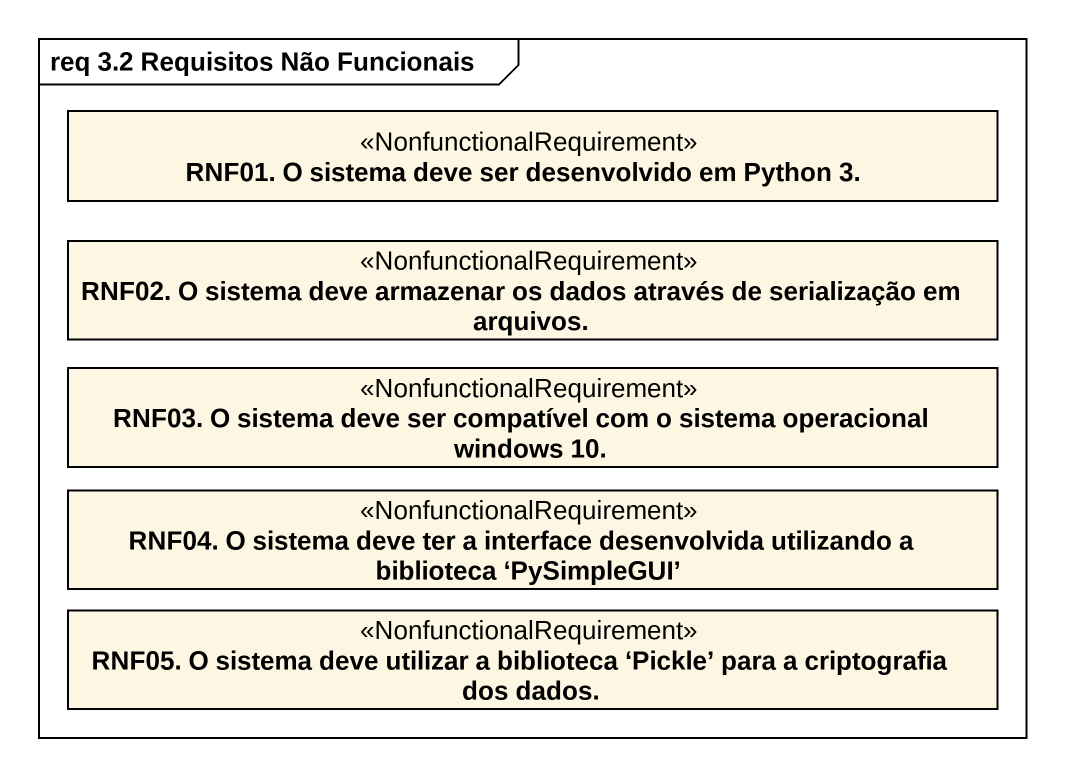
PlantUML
@startuml
mainframe req 3.2 Requisitos Não Funcionais
hide circle
hide empty members
class "RNF01. O sistema deve ser desenvolvido em Python 3." as RNF01_O_sistema_deve_ser <<NonfunctionalRequirement>>
class "RNF02. O sistema deve armazenar os dados através de serialização em arquivos." as RNF02_O_sistema_deve <<NonfunctionalRequirement>>
class "RNF03. O sistema deve ser compatível com o sistema operacional windows 10." as RNF03_O_sistema_deve_ser <<NonfunctionalRequirement>>
class "RNF04. O sistema deve ter a interface desenvolvida utilizando a biblioteca ‘PySimpleGUI’" as RNF04_O_sistema_deve_ter_a <<NonfunctionalRequirement>>
class "RNF05. O sistema deve utilizar a biblioteca ‘Pickle’ para a criptografia dos dados." as RNF05_O_sistema_deve <<NonfunctionalRequirement>>
@enduml
